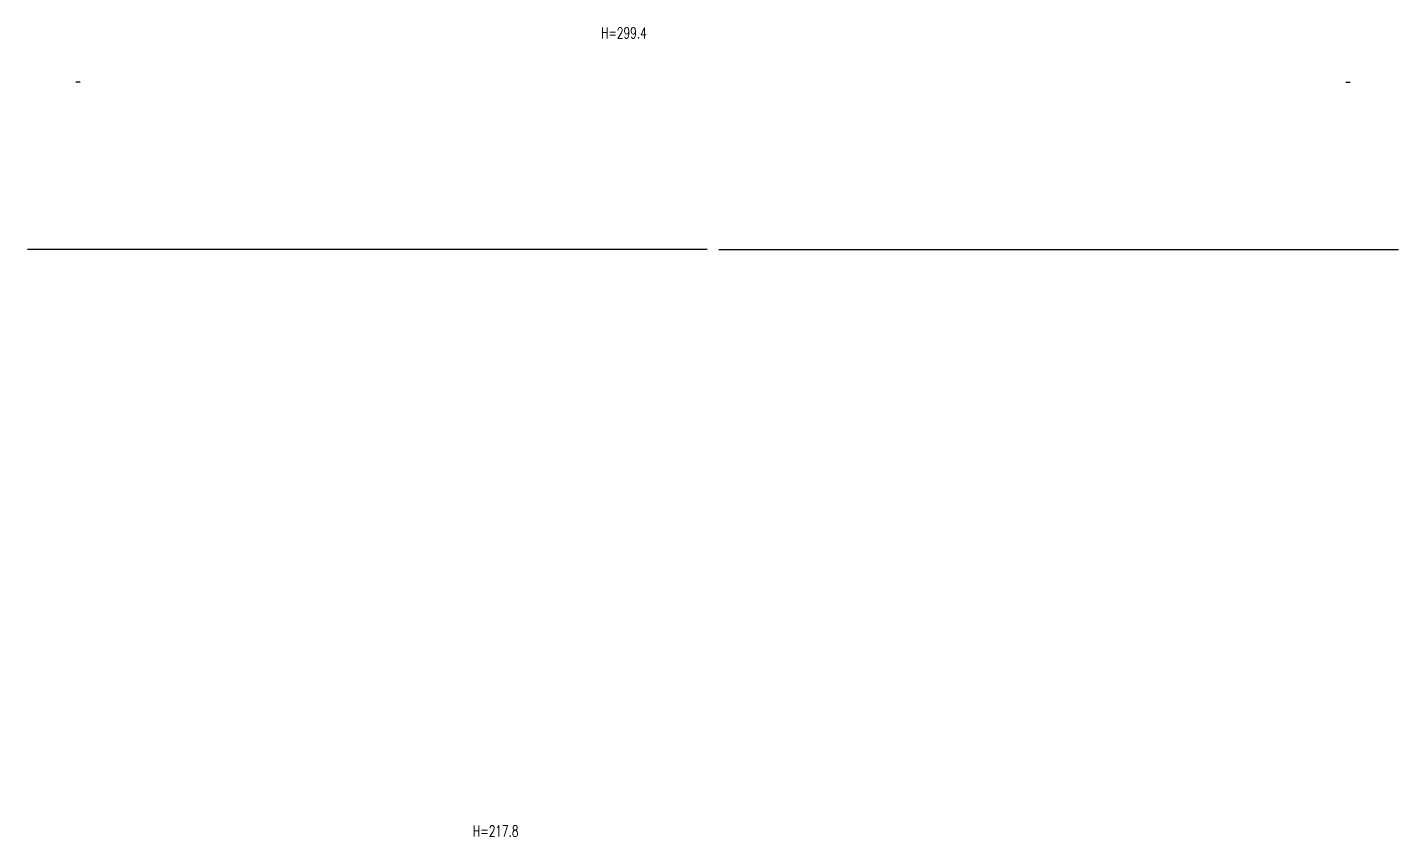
# Model space of a CAD drawing. Header units: millimetres. Extents: x -24222 to 32035, y -74604 to 14337.
# Drawn here: x 3182 to 6292, y -4441 to -2605 of the extents above; entities that cross this region are included whole.
import ezdxf
from ezdxf.enums import TextEntityAlignment as Align

# ---------------------------------------------------------------- set-up
doc = ezdxf.new("R2010")
doc.units = ezdxf.units.MM
doc.header["$LTSCALE"] = 0.25
doc.header["$MEASUREMENT"] = 0
doc.layers.add('文字', color=7, linetype='Continuous')
doc.layers.add('次轮廓线', color=7, linetype='Continuous')
doc.styles.get("Standard").update_dxf_attribs({"font": 'simplex1.shx', "width": 0.7, "bigfont": 'hztxt.shx'})

msp = doc.modelspace()

# ---------------------------------------------------------------- linework, layer by layer
at = {"layer": '次轮廓线'}
for p, q in [((3302.116, -2729.094), (3292.116, -2729.094)), ((6172.116, -2729.094), (6182.116, -2729.094)), ((4724.116, -3108.494), (3182.116, -3108.494)), ((4750.116, -3108.494), (6292.116, -3108.494))]:
    msp.add_line(p, q, dxfattribs=at)

# ---------------------------------------------------------------- texts
at = {"layer": '文字', "width": 0.7}
for s, p in [('H=299.4', (4535.058, -2617.436)), ('H=217.8', (4244.18, -4428.355))]:
    msp.add_text(s, height=25, dxfattribs=at).set_placement(p, align=Align.MIDDLE_CENTER)

doc.saveas('drawing.dxf')
